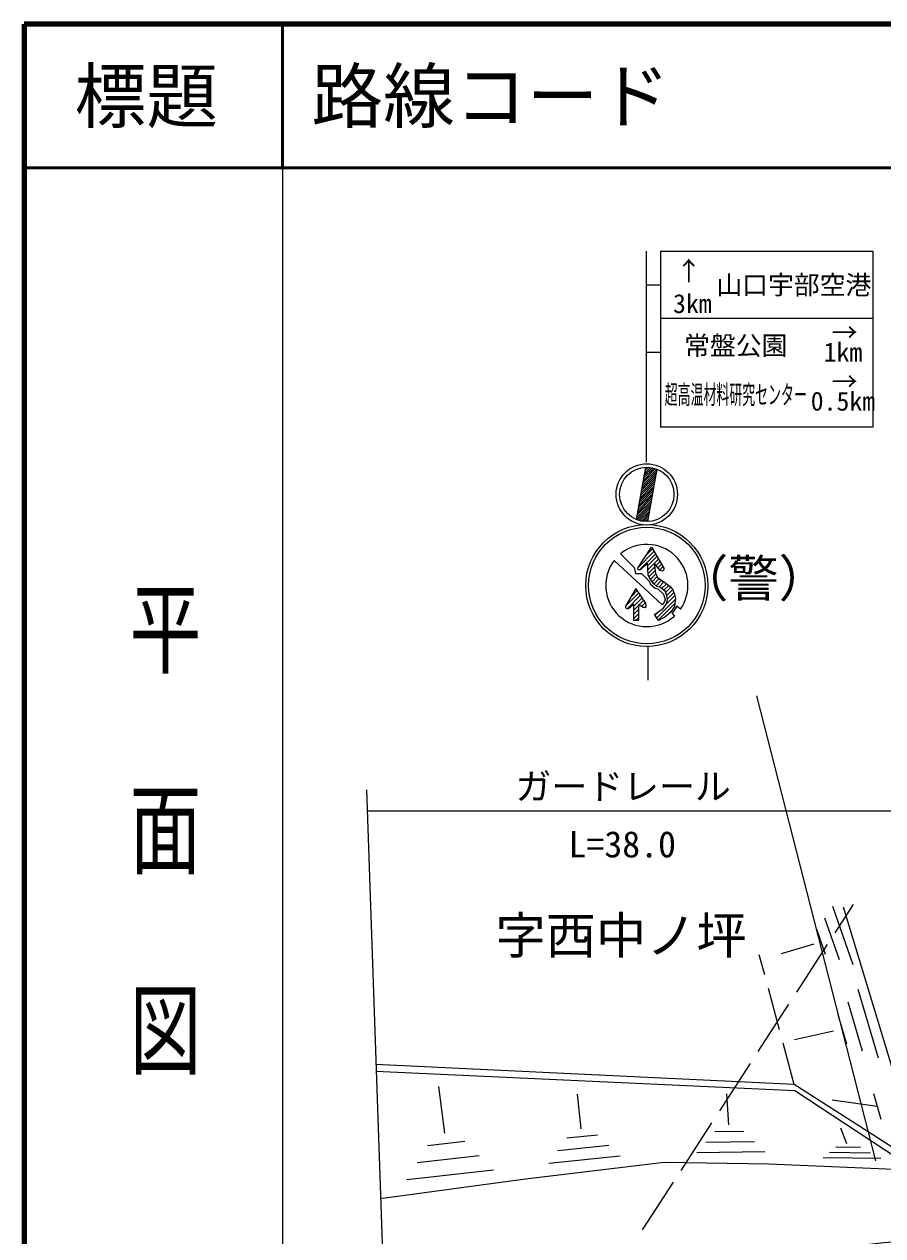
# Model space of a CAD drawing. Units: millimetres, scale not verified. Extents: x 40000 to 680000, y 20000 to 380000.
# Drawn here: x 40000 to 99808, y 295551 to 380000 of the extents above; entities that cross this region are included whole.
import ezdxf
from ezdxf.enums import TextEntityAlignment as Align

# ---------------------------------------------------------------- set-up
doc = ezdxf.new("R2010")
doc.units = ezdxf.units.MM
doc.header["$LTSCALE"] = 1000
doc.linetypes.add('CHAIN', pattern=[18.5, 12, -1.5, 3.5, -1.5])
for name, color, linetype, lineweight in [('M-BGD', 7, 'Continuous', 25), ('M-BMK', 2, 'CHAIN', 13), ('M-BMK-HTXT', 7, 'Continuous', 13), ('M-STR-HTXT', 7, 'Continuous', 13), ('M-STR-STRC', 7, 'Continuous', 25), ('M-TTL', 2, 'Continuous', 140), ('M-TTL-BAND', 7, 'Continuous', 25), ('M-TTL-LINE', 7, 'Continuous', 50)]:
    doc.layers.add(name, color=color, linetype=linetype, lineweight=lineweight)
doc.layers.add('M-TTL-TXT', color=7, linetype='Continuous')
doc.styles.add('@ＭＳ ゴシック', font='')
doc.styles.add('ＭＳ ゴシック', font='')
doc.styles.get('@ＭＳ ゴシック').set_extended_font_data('@MS Gothic')
doc.styles.get('ＭＳ ゴシック').set_extended_font_data('MS Gothic')

msp = doc.modelspace()

# ---------------------------------------------------------------- hatches: boundary and pattern name
at = {"layer": 'M-STR-STRC'}
h = msp.add_hatch(dxfattribs=at)
h.set_pattern_fill('USER', color=256, style=0, pattern_type=2)
h.set_pattern_definition([(45, (84066, 348991), (-141.421, 141.421), []), (45, (84066, 349130), (-141.421, 141.421), [])])
h.paths.add_polyline_path([(84066, 348991, 0.10667), (83277, 349121), (82636, 345482, 0.10667), (83421, 345335)])
h = msp.add_hatch(dxfattribs=at)
h.set_pattern_fill('USER', color=256, style=0, pattern_type=2)
h.set_pattern_definition([(45, (82758, 342142), (-141.421, 141.421), [])])
h.paths.add_polyline_path([(82758, 342142), (83687, 343541), (84547, 342093), (84567, 341962), (84470, 341883), (84297, 341927), (83895, 342431), (83983, 341722), (84147, 341420), (84529, 341153), (84999, 340807), (85167, 340616), (85310, 340250), (85361, 339965), (85333, 339618), (85299, 339417), (85042, 339023), (84625, 338663), (84196, 338427), (83905, 338863), (84511, 339273), (84747, 339602), (84817, 339901), (84743, 340243), (84641, 340472), (84278, 340766), (84071, 340808), (83854, 340986), (83653, 341239), (83464, 341599), (83409, 342426), (82923, 341966), (82789, 341961), (82744, 342006)])
h = msp.add_hatch(dxfattribs=at)
h.set_pattern_fill('USER', color=256, style=0, pattern_type=2)
h.set_pattern_definition([(45, (81888, 339430), (-141.421, 141.421), [])])
h.paths.add_polyline_path([(81888, 339430), (82607, 340678), (83307, 339644), (83337, 339511), (83337, 339387), (83268, 339336), (83122, 339361), (82806, 339562), (82806, 338454), (82434, 338454), (82434, 339568), (82085, 339280), (81952, 339271), (81897, 339336)])

# ---------------------------------------------------------------- linework, layer by layer
at = {"layer": 'M-BGD'}
for p, q in [((96310, 318534), (97722, 314468)), ((102307, 301162), (97076, 318449)), ((95755, 317723), (96764, 314819)), ((95200, 316912), (95806, 315170)), ((94999, 315888), (92730, 315198)), ((91589, 313729), (91207, 315142)), ((92618, 309917), (91846, 312776)), ((98068, 312750), (99480, 307949)), ((97369, 311864), (98377, 308436)), ((96669, 310979), (97274, 308922)), ((96370, 309817), (93666, 309218)), ((93648, 306106), (92875, 308965)), ((93648, 306106), (64473, 307481)), ((93688, 305662), (64489, 307005)), ((69304, 302698), (68887, 305965)), ((102344, 300524), (93648, 306106)), ((78803, 303000), (78549, 305414)), ((89089, 303282), (88944, 305443)), ((102079, 300109), (93688, 305662)), ((99410, 304565), (96288, 305001)), ((99156, 305461), (99664, 303670)), ((79925, 302573), (77795, 302355)), ((90138, 302815), (88105, 302790)), ((97298, 301951), (96881, 303059)), ((70692, 302117), (68102, 301826)), ((80719, 301840), (77170, 301477)), ((90864, 302103), (87476, 302062)), ((98250, 301693), (96532, 301717)), ((71694, 301124), (67378, 300640)), ((84572, 300661), (74931, 299491)), ((81514, 301108), (76545, 300600)), ((91873, 300540), (84572, 300661)), ((91590, 301391), (86847, 301334)), ((99674, 300939), (95664, 300995)), ((98962, 301316), (96098, 301356)), ((72696, 300132), (66654, 299454)), ((102401, 300096), (91873, 300540)), ((74931, 299491), (64794, 298120))]:
    msp.add_line(p, q, dxfattribs=at)
at = {"layer": 'M-BMK'}
msp.add_open_spline([(562252, 288905), (552202, 290138), (542163, 291468), (532102, 292605), (520481, 293918), (508844, 295085), (497204, 296209), (485813, 297308), (474416, 298342), (463011, 299281), (450886, 300279), (438756, 301231), (426614, 302002), (414404, 302777), (402184, 303407), (389960, 303918), (381131, 304287), (372296, 304511), (363462, 304746), (348735, 305138), (334006, 305548), (319274, 305717), (308514, 305840), (297752, 305824), (286991, 305747), (279277, 305692), (271562, 305577), (263850, 305395), (249865, 305066), (235882, 304642), (221906, 304060), (213813, 303723), (205725, 303284), (197639, 302812), (186406, 302156), (175178, 301405), (163953, 300611), (152790, 299822), (141625, 299046), (130477, 298065), (117666, 296937), (104876, 295583), (92087, 294226), (83080, 293271), (74084, 292207), (65083, 291198)], degree=3, knots=[0, 0, 0, 0, 1, 1, 1, 2, 2, 2, 3, 3, 3, 4, 4, 4, 5, 5, 5, 6, 6, 6, 7, 7, 7, 8, 8, 8, 9, 9, 9, 10, 10, 10, 11, 11, 11, 12, 12, 12, 13, 13, 13, 14, 14, 14, 15, 15, 15, 15], dxfattribs=at)
at = {"layer": 'M-BMK-HTXT'}
for p, q in [((96496, 316675), (97772, 318645)), ((93813, 312533), (95959, 315847)), ((91130, 308391), (93276, 311705)), ((88447, 304249), (90594, 307563)), ((85764, 300107), (87911, 303421)), ((83081, 295965), (85228, 299279))]:
    msp.add_line(p, q, dxfattribs=at)
at = {"layer": 'M-STR-HTXT'}
for p, q in [((66907, 238082), (63866, 326625)), ((102189, 325143), (63866, 325143))]:
    msp.add_line(p, q, dxfattribs=at)
at = {"layer": 'M-STR-STRC'}
for p, q in [((83334, 364171), (83334, 349477)), ((84321, 364171), (99126, 364171)), ((84321, 364171), (84321, 351923)), ((99126, 364171), (99126, 351923)), ((83334, 361827), (84321, 361827)), ((99126, 359483), (84321, 359483)), ((83334, 357139), (84321, 357139)), ((99126, 351923), (84321, 351923)), ((83277, 349121), (82636, 345482)), ((84066, 348991), (83421, 345335)), ((81542, 343081), (82494, 342142)), ((82758, 342142), (83687, 343541)), ((83687, 343541), (84547, 342093)), ((84442, 339540), (81089, 342609)), ((82494, 342142), (82578, 341724)), ((82744, 342006), (82758, 342142)), ((83409, 342426), (82923, 341966)), ((83464, 341599), (83409, 342426)), ((83895, 342431), (83983, 341722)), ((84297, 341927), (83895, 342431)), ((84547, 342093), (84567, 341962)), ((82578, 341724), (83009, 341711)), ((82789, 341961), (82744, 342006)), ((82923, 341966), (82789, 341961)), ((83009, 341711), (83510, 341196)), ((83653, 341239), (83464, 341599)), ((83510, 341196), (83635, 340973)), ((83854, 340986), (83653, 341239)), ((83983, 341722), (84147, 341420)), ((84147, 341420), (84529, 341153)), ((84470, 341883), (84297, 341927)), ((84567, 341962), (84470, 341883)), ((82607, 340678), (81888, 339430)), ((83307, 339644), (82607, 340678)), ((83635, 340973), (83955, 340695)), ((84071, 340808), (83854, 340986)), ((83955, 340695), (84150, 340653)), ((84278, 340766), (84071, 340808)), ((84150, 340653), (84539, 340264)), ((84641, 340472), (84278, 340766)), ((84529, 341153), (84999, 340807)), ((84743, 340243), (84641, 340472)), ((84999, 340807), (85167, 340616)), ((85167, 340616), (85310, 340250)), ((82085, 339280), (82434, 339568)), ((82434, 339568), (82434, 338454)), ((82806, 338454), (82806, 339562)), ((82806, 339562), (83122, 339361)), ((83337, 339511), (83307, 339644)), ((83337, 339387), (83337, 339511)), ((84567, 339666), (84442, 339540)), ((84511, 339273), (84747, 339602)), ((84539, 340264), (84651, 339874)), ((84651, 339874), (84567, 339666)), ((84817, 339901), (84743, 340243)), ((84747, 339602), (84817, 339901)), ((85333, 339618), (85299, 339417)), ((85310, 340250), (85361, 339965)), ((85361, 339965), (85333, 339618)), ((81888, 339430), (81897, 339336)), ((81897, 339336), (81952, 339271)), ((81952, 339271), (82085, 339280)), ((83122, 339361), (83268, 339336)), ((83268, 339336), (83337, 339387)), ((83905, 338863), (84511, 339273)), ((84196, 338427), (83905, 338863)), ((84625, 338663), (84196, 338427)), ((85042, 339023), (84625, 338663)), ((85299, 339417), (85042, 339023)), ((85332, 339220), (85137, 338914)), ((85137, 338914), (85290, 338749)), ((85471, 339429), (85332, 339220)), ((85707, 339217), (85471, 339429)), ((82434, 338454), (82806, 338454)), ((83448, 336623), (83448, 334268)), ((99323, 300778), (91043, 333187))]:
    msp.add_line(p, q, dxfattribs=at)
for centre, radius in [((83371, 347228), 2137), ((83371, 347228), 1894), ((83371, 340876), 4254), ((83371, 340876), 4062)]:
    msp.add_circle(centre, radius, dxfattribs=at)
for start, end in [(324.62301, 129.65696), (142.78358, 312.06934)]:
    msp.add_arc((83371, 340876), 2865, start, end, dxfattribs=at)
at = {"layer": 'M-TTL'}
for p, q in [((40000, 380000), (40000, 20000)), ((680000, 380000), (40000, 380000))]:
    msp.add_line(p, q, dxfattribs=at)
at = {"layer": 'M-TTL-BAND'}
msp.add_line((58000, 370000), (58000, 20000), dxfattribs=at)
at = {"layer": 'M-TTL-LINE'}
for p, q in [((58000, 380000), (58000, 370000)), ((40000, 370000), (680000, 370000))]:
    msp.add_line(p, q, dxfattribs=at)

# ---------------------------------------------------------------- texts
at = {"layer": 'M-BMK-HTXT', "style": 'ＭＳ ゴシック'}
msp.add_text('字西中ノ坪', height=2566, dxfattribs=at).set_placement((72828, 316485), align=Align.MIDDLE_LEFT)
at = {"layer": 'M-STR-HTXT', "style": 'ＭＳ ゴシック'}
for s, p in [('ガードレール', (74220, 326870)), ('L=38.0', (77921, 322841))]:
    msp.add_text(s, height=1833, dxfattribs=at).set_placement(p, align=Align.MIDDLE_LEFT)
at = {"layer": 'M-STR-STRC', "style": 'ＭＳ ゴシック'}
for s, p in [('↑', (86295, 362809)), ('山口宇部空港', (93613, 361827)), ('3km', (86543, 360528)), ('→', (97152, 358517)), ('常盤公園', (89570, 357605)), ('1km', (97034, 357148)), ('→', (97152, 355096)), ('0.5km', (97034, 353727))]:
    msp.add_text(s, height=1320, dxfattribs=at).set_placement(p, align=Align.MIDDLE_CENTER)
at = {"layer": 'M-STR-STRC', "style": 'ＭＳ ゴシック', "width": 0.5}
msp.add_text('超高温材料研究センター', height=1320, dxfattribs=at).set_placement((89570, 354183), align=Align.MIDDLE_CENTER)
at = {"layer": 'M-STR-STRC', "style": 'ＭＳ ゴシック'}
msp.add_text('（警）', height=2566, dxfattribs=at).set_placement((90801, 339326), align=Align.BOTTOM_CENTER)
at = {"layer": 'M-TTL-BAND', "style": '@ＭＳ ゴシック', "width": 1.4}
msp.add_text('平  面  図', height=3666, rotation=270, dxfattribs=at).set_placement((49777, 306475), align=Align.MIDDLE_RIGHT)
at = {"layer": 'M-TTL-TXT', "style": 'ＭＳ ゴシック'}
msp.add_text('標題', height=3666, dxfattribs=at).set_placement((48500, 375000), align=Align.MIDDLE_CENTER)
msp.add_text('路線コード', height=3666, dxfattribs=at).set_placement((60000, 375000), align=Align.MIDDLE_LEFT)

doc.saveas('drawing.dxf')
